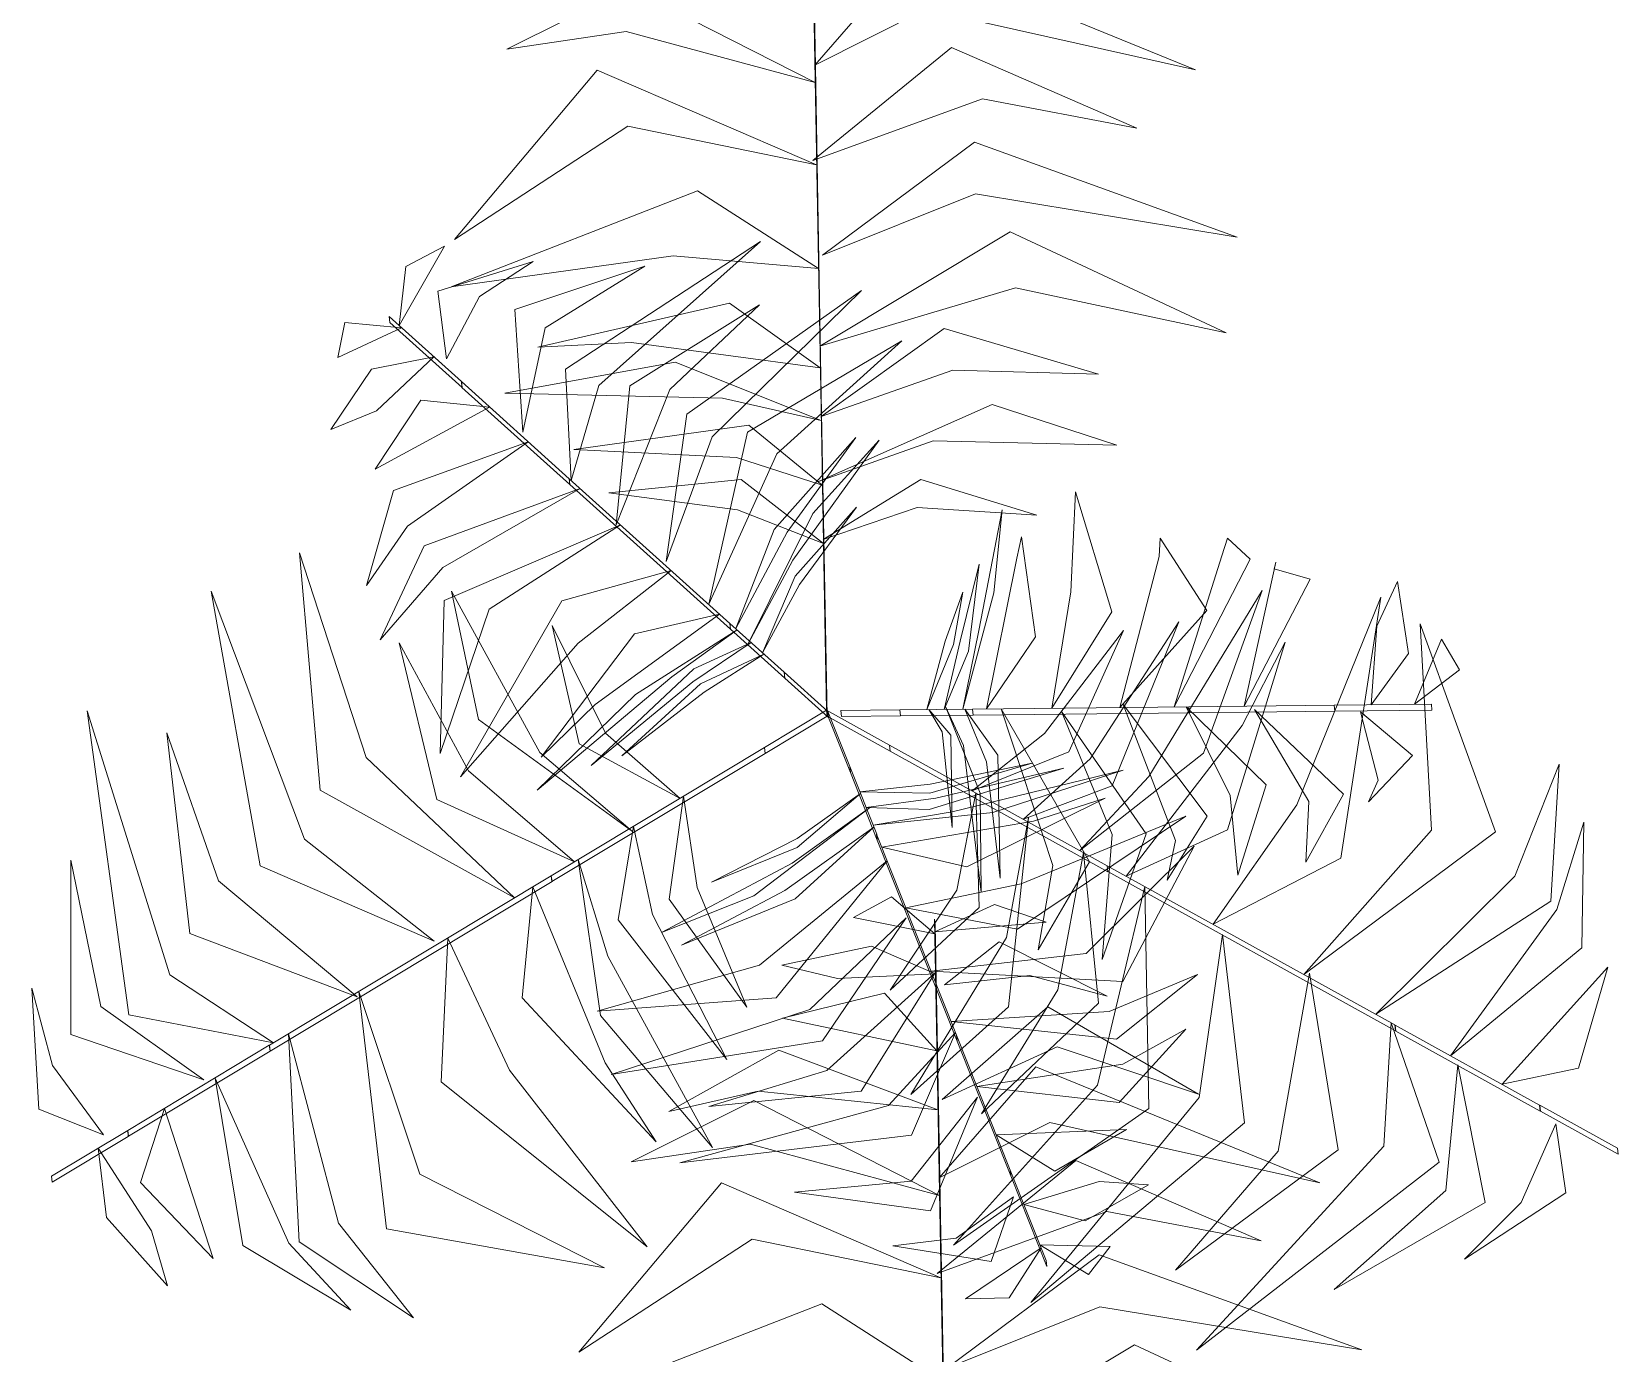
# Model space of a CAD drawing. Header units: millimetres. Extents: x 935 to 13922, y 3203 to 7816.
# Drawn here: x 3680.16 to 3710.03, y 6868.13 to 6893.02 of the extents above; entities that cross this region are included whole.
import ezdxf

# ---------------------------------------------------------------- set-up
doc = ezdxf.new("R2010")
doc.units = ezdxf.units.MM
doc.layers.add('PIANTE', color=7, linetype='Continuous', lineweight=5, true_color=0x007a00)

msp = doc.modelspace()

# ---------------------------------------------------------------- linework, layer by layer
at = {"layer": 'PIANTE'}
for points in [[(3694.905, 6892.481, 2.451), (3694.917, 6892.369, 2.451), (3694.861, 6895.479, 1.001), (3694.849, 6895.591, 1.001)], [(3694.906, 6892.393, 2.424), (3696.987, 6893.438, 2.141), (3702.073, 6892.303, 1.137), (3696.725, 6894.487, 2.276)], [(3694.911, 6892.063, 2.421), (3691.351, 6893.029, 1.885), (3689.104, 6892.695, 1.46), (3691.417, 6893.85, 1.971)], [(3694.866, 6890.595, 2.28), (3698.063, 6891.759, 1.807), (3700.966, 6891.208, 1.242), (3697.478, 6892.725, 1.993)], [(3695.016, 6886.285, 1.898), (3695.028, 6886.173, 1.898), (3694.917, 6892.362, 2.44), (3694.905, 6892.474, 2.44)], [(3694.938, 6890.513, 2.286), (3691.383, 6891.242, 1.728), (3688.122, 6889.11, 0.963), (3690.805, 6892.298, 1.723)], [(3695.051, 6888.814, 2.096), (3697.933, 6889.967, 1.679), (3702.86, 6889.155, 0.731), (3697.915, 6890.943, 1.765)], [(3694.973, 6888.562, 2.115), (3692.238, 6888.802, 1.657), (3688.057, 6888.217, 0.871), (3692.694, 6890.024, 1.848)], [(3690.319, 6884.57, 8.07), (3690.84, 6886.361, 8.276), (3693.885, 6889.072, 7.091), (3690.208, 6886.669, 8.792)], [(3695, 6887.097, 1.961), (3698.685, 6888.196, 1.395), (3702.649, 6887.352, 0.617), (3698.585, 6889.25, 1.502)], [(3687.08, 6887.488, 7.939), (3687.93, 6888.983, 7.533), (3687.203, 6888.599, 7.599)], [(3687.969, 6886.861, 8.205), (3688.593, 6888.036, 7.883), (3689.599, 6888.692, 7.753), (3687.806, 6888.133, 7.791)], [(3689.408, 6885.478, 8.213), (3689.83, 6887.446, 7.992), (3691.707, 6888.608, 7.563), (3689.257, 6887.788, 8.072)], [(3692.108, 6883.045, 6.41), (3692.971, 6885.393, 6.562), (3695.782, 6888.149, 5.545), (3692.494, 6885.822, 7.011)], [(3695.007, 6886.694, 1.952), (3691.456, 6887.168, 1.372), (3689.691, 6887.082, 1.054), (3693.299, 6887.911, 1.763)], [(3691.162, 6883.732, 7.251), (3692.175, 6886.285, 7.366), (3693.866, 6887.876, 6.734), (3691.424, 6886.35, 7.885)], [(3687.122, 6887.448, 7.976), (3685.923, 6886.889, 7.615), (3686.058, 6887.543, 7.63)], [(3688.25, 6886.434, 8.368), (3688.263, 6886.322, 8.368), (3686.902, 6887.548, 7.877), (3686.889, 6887.66, 7.877)], [(3695.024, 6885.775, 1.376), (3697.505, 6886.648, 1.582), (3700.247, 6886.573, 0.775), (3697.338, 6887.435, 2.41)], [(3692.908, 6882.238, 5.63), (3694.191, 6885.07, 5.651), (3696.544, 6887.2, 4.746), (3693.636, 6885.483, 6.148)], [(3687.732, 6886.899, 8.196), (3686.651, 6885.884, 7.893), (3685.794, 6885.53, 7.633), (3686.56, 6886.664, 7.83)], [(3695.025, 6885.698, 1.336), (3693.169, 6886.122, 1.332), (3689.066, 6886.217, 0.478), (3692.274, 6886.798, 1.804)], [(3690.282, 6884.604, 8.124), (3690.294, 6884.492, 8.124), (3688.262, 6886.322, 8.363), (3688.25, 6886.434, 8.363)], [(3688.781, 6885.954, 8.314), (3686.626, 6884.781, 7.976), (3687.486, 6886.082, 8.269)], [(3695.099, 6881.602, -2.785), (3695.112, 6881.49, -2.785), (3695.028, 6886.174, 1.9), (3695.016, 6886.286, 1.9)], [(3694.974, 6884.548, 0.168), (3697.132, 6885.317, 0.357), (3700.595, 6885.235, -0.65), (3698.247, 6886.002, 0.741)], [(3695.046, 6884.482, 0.12), (3693.433, 6885.002, 0.269), (3690.365, 6885.155, -0.288), (3693.665, 6885.61, 0.933)], [(3689.507, 6885.3, 8.229), (3687.233, 6883.71, 7.805), (3686.462, 6882.59, 7.551), (3686.972, 6884.382, 7.919)], [(3693.415, 6881.781, 4.696), (3694.386, 6883.594, 5.17), (3695.677, 6885.381, 4.561), (3694.143, 6883.648, 6.06)], [(3693.648, 6881.493, 3.369), (3694.491, 6883.072, 3.792), (3696.119, 6885.332, 3.036), (3694.866, 6883.948, 4.323)], [(3693.307, 6881.879, 5.262), (3693.32, 6881.767, 5.262), (3690.294, 6884.492, 8.113), (3690.282, 6884.604, 8.113)], [(3695.066, 6883.382, -0.98), (3693.45, 6884.019, -0.715), (3691.029, 6884.335, -0.957), (3693.521, 6884.586, -0.129)], [(3695.065, 6883.458, -0.941), (3696.83, 6884.061, -0.813), (3699.086, 6883.916, -1.559), (3696.902, 6884.59, -0.305)], [(3690.488, 6884.417, 7.936), (3687.902, 6882.933, 7.976), (3686.72, 6881.571, 7.564), (3687.549, 6883.338, 8.363)], [(3699.367, 6880.281, 10.153), (3699.726, 6882.47, 9.951), (3699.812, 6884.354, 9.202), (3700.496, 6882.096, 10.569)], [(3693.919, 6881.327, 2.164), (3694.614, 6882.613, 2.481), (3695.693, 6884.066, 1.89), (3694.536, 6882.77, 3.044)], [(3697.694, 6880.263, 8.467), (3697.996, 6881.744, 8.647), (3698.432, 6884.02, 8.123), (3698.279, 6882.454, 9.251)], [(3691.245, 6883.735, 7.222), (3688.775, 6882.146, 7.153), (3687.849, 6879.429, 5.793), (3687.925, 6882.31, 7.575)], [(3698.138, 6880.268, 9.292), (3698.712, 6883.108, 9.105), (3698.799, 6883.512, 8.863), (3699.063, 6881.626, 9.66)], [(3700.651, 6880.295, 11.052), (3701.392, 6883.137, 10.982), (3701.409, 6883.481, 9.623), (3702.289, 6882.124, 11.405)], [(3701.67, 6880.306, 11.765), (3702.567, 6883.149, 11.805), (3702.675, 6883.484, 11.394), (3703.101, 6883.09, 12.193)], [(3689.249, 6876.708, 1.961), (3686.455, 6879.35, 1.395), (3685.204, 6883.205, 0.617), (3685.592, 6878.736, 1.502)], [(3692.199, 6882.876, 6.323), (3690.452, 6881.509, 6.121), (3688.237, 6878.992, 5.372), (3690.139, 6882.305, 6.739)], [(3697.338, 6880.259, 7.138), (3697.645, 6881.546, 7.461), (3697.998, 6882.992, 7.158), (3697.8, 6881.353, 8.163)], [(3702.99, 6880.32, 12.059), (3703.585, 6883.031, 11.635), (3703.555, 6882.909, 11.381), (3704.233, 6882.713, 11.748)], [(3687.737, 6875.894, 2.096), (3685.297, 6877.813, 1.679), (3683.537, 6882.486, 0.731), (3684.461, 6877.31, 1.765)], [(3691.47, 6877.96, 0.168), (3689.725, 6879.445, 0.357), (3688.065, 6882.485, -0.65), (3688.574, 6880.068, 0.741)], [(3697.016, 6880.255, 5.936), (3697.357, 6881.543, 6.386), (3697.695, 6882.469, 6.362), (3697.515, 6881.479, 7.018)], [(3699.898, 6877.6, 1.336), (3701.192, 6878.995, 1.332), (3703.326, 6882.501, 0.478), (3702.226, 6879.433, 1.804)], [(3705.379, 6880.346, 12.026), (3705.486, 6881.826, 11.723), (3705.877, 6882.666, 11.463), (3706.081, 6881.313, 11.66)], [(3702.404, 6876.213, 2.115), (3703.979, 6878.462, 1.657), (3705.563, 6882.375, 0.871), (3704.81, 6877.456, 1.848)], [(3693.112, 6882.053, 5.462), (3690.767, 6880.352, 5.276), (3689.755, 6879.362, 5.034), (3691.511, 6881.68, 5.83)], [(3694.327, 6880.96, 0.143), (3694.339, 6880.848, 0.143), (3693.32, 6881.767, 5.263), (3693.307, 6881.879, 5.263)], [(3698.834, 6878.19, 0.12), (3700.091, 6879.327, 0.269), (3701.757, 6881.907, -0.288), (3700.502, 6878.822, 0.933)], [(3704.111, 6875.267, 2.286), (3706.52, 6877.982, 1.728), (3706.304, 6881.872, 0.963), (3707.724, 6877.954, 1.723)], [(3693.442, 6881.756, 4.637), (3692.216, 6880.87, 4.817), (3689.68, 6878.74, 4.293), (3691.527, 6880.54, 5.422)], [(3692.368, 6878.584, -0.941), (3690.963, 6879.811, -0.813), (3689.961, 6881.837, -1.559), (3690.469, 6879.609, -0.305)], [(3695.099, 6881.602, -2.785), (3695.112, 6881.49, -2.785), (3695.136, 6880.13, -8.417), (3695.124, 6880.242, -8.417)], [(3697.871, 6878.723, -0.98), (3699.231, 6879.804, -0.715), (3700.715, 6881.742, -0.957), (3699.687, 6879.458, -0.129)], [(3706.199, 6880.355, 11.806), (3706.703, 6881.579, 11.445), (3707.047, 6881.006, 11.46)], [(3690.382, 6877.39, 1.376), (3688.385, 6879.102, 1.582), (3687.08, 6881.514, 0.775), (3687.788, 6878.564, 2.41)], [(3693.707, 6881.517, 3.308), (3692.609, 6880.779, 3.631), (3690.696, 6879.202, 3.328), (3692.626, 6881.025, 4.333)], [(3693.946, 6881.302, 2.106), (3692.823, 6880.586, 2.556), (3691.273, 6879.382, 2.532), (3692.75, 6880.74, 3.189)], [(3700.769, 6877.118, 1.952), (3702.955, 6879.956, 1.372), (3703.763, 6881.528, 1.054), (3702.677, 6877.988, 1.763)], [(3694.327, 6880.96, 0.143), (3694.339, 6880.848, 0.143), (3695.165, 6880.105, -6.164), (3695.152, 6880.217, -6.164)], [(3704.682, 6880.337, 12.198), (3704.694, 6880.225, 12.198), (3706.526, 6880.245, 11.707), (3706.514, 6880.357, 11.707)], [(3684.71, 6873.978, 2.424), (3682.764, 6875.258, 2.141), (3681.204, 6880.231, 1.137), (3681.986, 6874.507, 2.276)], [(3693.958, 6879.542, -2.785), (3693.971, 6879.43, -2.785), (3695.136, 6880.13, -8.417), (3695.124, 6880.242, -8.417)], [(3696.313, 6879.584, -2.785), (3696.326, 6879.472, -2.785), (3695.136, 6880.13, -8.417), (3695.124, 6880.242, -8.417)], [(3695.563, 6879.184, 0.143), (3695.575, 6879.072, 0.143), (3695.165, 6880.105, -6.164), (3695.152, 6880.217, -6.164)], [(3696.505, 6880.249, 3.973), (3696.517, 6880.137, 3.973), (3695.406, 6880.125, -2.335), (3695.393, 6880.237, -2.335)], [(3696.505, 6880.249, 3.973), (3696.517, 6880.137, 3.973), (3697.889, 6880.152, 9.093), (3697.876, 6880.264, 9.093)], [(3697.053, 6880.255, 5.994), (3697.303, 6879.837, 6.311), (3697.493, 6878.037, 5.719), (3697.467, 6879.774, 6.874)], [(3697.365, 6880.316, 7.199), (3697.705, 6879.582, 7.621), (3698.037, 6876.817, 6.866), (3698.021, 6878.684, 8.153)], [(3697.731, 6880.263, 8.525), (3698.135, 6879.27, 9), (3698.396, 6877.08, 8.391), (3698.35, 6879.394, 9.89)], [(3697.876, 6880.264, 9.092), (3697.889, 6880.152, 9.092), (3701.96, 6880.196, 11.943), (3701.948, 6880.308, 11.943)], [(3698.414, 6880.27, 9.46), (3699.387, 6877.317, 9.481), (3699.11, 6875.728, 8.576), (3700.076, 6877.39, 9.978)], [(3699.548, 6880.217, 10.24), (3700.504, 6877.906, 10.392), (3700.313, 6875.546, 9.375), (3701.146, 6877.913, 10.841)], [(3700.71, 6880.353, 11.081), (3701.694, 6877.789, 11.196), (3701.538, 6877.045, 10.563), (3702.291, 6878.25, 11.715)], [(3701.898, 6880.308, 11.899), (3702.728, 6878.637, 12.106), (3702.872, 6877.136, 10.92), (3703.401, 6878.839, 12.621)], [(3701.948, 6880.308, 11.953), (3701.96, 6880.196, 11.953), (3704.695, 6880.225, 12.193), (3704.683, 6880.337, 12.193)], [(3703.183, 6880.257, 12.043), (3704.206, 6878.523, 11.822), (3704.15, 6877.381, 11.393), (3704.859, 6878.66, 11.902)], [(3705.178, 6880.214, 12.035), (3705.515, 6878.927, 11.712), (3705.332, 6878.518, 11.583), (3706.16, 6879.388, 11.621)], [(3686.287, 6874.843, 2.28), (3683.68, 6877.029, 1.807), (3682.706, 6879.819, 1.242), (3683.137, 6876.04, 1.993)], [(3693.958, 6879.542, -2.785), (3693.971, 6879.43, -2.785), (3689.956, 6877.015, 1.9), (3689.944, 6877.127, 1.9)], [(3696.313, 6879.584, -2.785), (3696.326, 6879.472, -2.785), (3700.424, 6877.202, 1.9), (3700.412, 6877.314, 1.9)], [(3695.563, 6879.184, 0.143), (3695.575, 6879.072, 0.143), (3696.082, 6877.797, 5.263), (3696.07, 6877.909, 5.263)], [(3695.753, 6878.709, 2.106), (3697.077, 6878.853, 2.556), (3699, 6879.245, 2.532), (3697.074, 6878.683, 3.189)], [(3705.467, 6874.517, 2.421), (3708.083, 6877.116, 1.885), (3708.918, 6879.23, 1.46), (3708.761, 6876.649, 1.971)], [(3695.872, 6878.41, 3.308), (3697.183, 6878.586, 3.631), (3699.596, 6879.151, 3.328), (3697.058, 6878.372, 4.333)], [(3696.003, 6878.079, 4.637), (3697.494, 6878.329, 4.817), (3700.712, 6879.115, 4.293), (3698.258, 6878.32, 5.422)], [(3692.434, 6878.623, -0.98), (3692.69, 6876.905, -0.715), (3693.627, 6874.65, -0.957), (3692.163, 6876.683, -0.129)], [(3695.766, 6878.674, 2.164), (3694.573, 6877.83, 2.481), (3692.961, 6877.006, 1.89), (3694.573, 6877.655, 3.044)], [(3696.167, 6877.666, 5.462), (3699.024, 6878.151, 5.276), (3700.37, 6878.59, 5.034), (3697.767, 6877.291, 5.83)], [(3697.938, 6878.685, -0.941), (3697.577, 6876.855, -0.813), (3696.324, 6874.974, -1.559), (3698, 6876.529, -0.305)], [(3695.935, 6878.405, 3.369), (3694.479, 6877.364, 3.792), (3692.018, 6876.06, 3.036), (3693.755, 6876.746, 4.323)], [(3691.491, 6878.056, 0.12), (3691.847, 6876.398, 0.269), (3693.249, 6873.665, -0.288), (3691.204, 6876.295, 0.933)], [(3696.017, 6878.044, 4.696), (3694.342, 6876.849, 5.17), (3692.393, 6875.82, 4.561), (3694.536, 6876.694, 6.06)], [(3696.621, 6876.524, 6.323), (3698.793, 6876.975, 6.121), (3701.894, 6878.249, 5.372), (3698.72, 6876.123, 6.739)], [(3698.927, 6878.219, 0.168), (3698.514, 6875.966, 0.357), (3696.711, 6873.008, -0.65), (3698.55, 6874.658, 0.741)], [(3706.877, 6873.736, 1.914), (3708.874, 6876.493, 1.065), (3709.385, 6878.137, 0.9), (3709.35, 6875.766, 0.785)], [(3696.069, 6877.909, 5.262), (3696.082, 6877.797, 5.262), (3697.586, 6874.013, 8.113), (3697.573, 6874.125, 8.113)], [(3697.095, 6875.331, 7.222), (3700.014, 6875.66, 7.153), (3702.049, 6877.685, 5.793), (3700.703, 6875.137, 7.575)], [(3683.4, 6873.285, 1.777), (3681.463, 6874.665, 0.91), (3680.899, 6877.418, 0.831), (3680.896, 6874.135, 0.588)], [(3690.449, 6877.429, 1.336), (3691.009, 6875.61, 1.332), (3692.979, 6872.009, 0.478), (3690.871, 6874.496, 1.804)], [(3696.269, 6877.41, 5.63), (3693.863, 6875.44, 5.651), (3690.809, 6874.574, 4.746), (3694.177, 6874.824, 6.148)], [(3699.965, 6877.563, 1.376), (3699.48, 6874.977, 1.582), (3698.044, 6872.641, 0.775), (3700.245, 6874.729, 2.41)], [(3689.944, 6877.127, 1.898), (3689.957, 6877.015, 1.898), (3684.652, 6873.825, 2.44), (3684.64, 6873.937, 2.44)], [(3700.411, 6877.315, 1.898), (3700.423, 6877.203, 1.898), (3705.838, 6874.204, 2.44), (3705.826, 6874.316, 2.44)], [(3689.595, 6876.915, 1.952), (3690.96, 6873.603, 1.372), (3691.917, 6872.118, 1.054), (3689.395, 6874.828, 1.763)], [(3701.122, 6876.922, 1.961), (3700.231, 6873.181, 1.395), (3697.518, 6870.171, 0.617), (3701.194, 6872.741, 1.502)], [(3697.165, 6876.032, -0.365), (3695.636, 6876.339, -1.079), (3696.35, 6876.726, -1.274)], [(3697.165, 6876.071, -0.442), (3699.262, 6876.255, -1.112), (3698.291, 6876.584, -1.218)], [(3696.627, 6876.332, 6.41), (3694.813, 6874.61, 6.562), (3691.072, 6873.386, 5.545), (3695.05, 6874.014, 7.011)], [(3697.191, 6874.635, 1.007), (3697.203, 6874.523, 1.007), (3697.173, 6876.198, -0.669), (3697.161, 6876.31, -0.669)], [(3687.993, 6875.952, 2.115), (3689.154, 6873.464, 1.657), (3691.751, 6870.135, 0.871), (3687.867, 6873.247, 1.848)], [(3697.345, 6875.071, 0.521), (3698.955, 6875.248, -0.029), (3700.413, 6874.86, 0.023), (3698.376, 6875.884, -0.534)], [(3702.583, 6876.02, 2.096), (3702.141, 6872.947, 1.679), (3698.974, 6869.086, 0.731), (3702.995, 6872.475, 1.765)], [(3697.178, 6875.281, 0.385), (3695.332, 6875.192, -0.02), (3694.282, 6875.445, -0.551), (3695.97, 6875.803, -0.457)], [(3697.171, 6875.296, 7.251), (3695.132, 6873.457, 7.366), (3692.91, 6872.781, 6.734), (3695.776, 6873.066, 7.885)], [(3704.218, 6875.29, 2.28), (3703.628, 6871.939, 1.807), (3701.699, 6869.7, 1.242), (3704.757, 6871.963, 1.993)], [(3707.849, 6873.198, 1.396), (3709.838, 6875.403, 0.52), (3709.283, 6873.505, 0.693)], [(3681.512, 6872.244, 0.521), (3680.554, 6873.55, -0.029), (3680.161, 6875.007, 0.023), (3680.292, 6872.731, -0.534)], [(3697.472, 6874.384, 7.936), (3700.448, 6874.568, 7.976), (3702.111, 6875.265, 7.564), (3700.584, 6874.048, 8.363)], [(3686.322, 6874.947, 2.286), (3687.468, 6871.503, 1.728), (3690.945, 6869.745, 0.963), (3686.842, 6870.475, 1.723)], [(3697.204, 6873.827, 1.396), (3694.299, 6874.447, 0.52), (3696.22, 6874.915, 0.693)], [(3697.247, 6871.522, 2.451), (3697.259, 6871.41, 2.451), (3697.203, 6874.52, 1.001), (3697.191, 6874.632, 1.001)], [(3697.302, 6872.915, 1.777), (3699.466, 6873.903, 0.91), (3702.132, 6873.015, 0.831), (3699.29, 6874.659, 0.588)], [(3684.994, 6874.148, 2.421), (3685.936, 6870.582, 1.885), (3687.349, 6868.803, 1.46), (3685.193, 6870.229, 1.971)], [(3697.555, 6874.172, 8.07), (3696.294, 6872.797, 8.276), (3692.363, 6871.717, 7.091), (3696.725, 6872.241, 8.792)], [(3697.573, 6874.125, 8.124), (3697.586, 6874.013, 8.124), (3698.596, 6871.472, 8.363), (3698.583, 6871.584, 8.363)], [(3697.959, 6873.158, 8.229), (3700.703, 6873.575, 7.805), (3701.89, 6874.237, 7.551), (3700.639, 6872.857, 7.919)], [(3705.755, 6874.356, 2.424), (3705.62, 6872.031, 2.141), (3702.094, 6868.194, 1.137), (3706.659, 6871.733, 2.276)], [(3705.832, 6874.313, 2.451), (3705.844, 6874.201, 2.451), (3708.565, 6872.694, 1.001), (3708.553, 6872.806, 1.001)], [(3684.634, 6873.934, 2.451), (3684.647, 6873.822, 2.451), (3681.981, 6872.219, 1.001), (3681.969, 6872.331, 1.001)], [(3697.224, 6872.715, 1.914), (3693.837, 6873.067, 1.065), (3692.159, 6872.687, 0.9), (3694.229, 6873.842, 0.785)], [(3697.248, 6871.434, 2.424), (3699.329, 6872.48, 2.141), (3704.415, 6871.344, 1.137), (3699.067, 6873.529, 2.276)], [(3707.011, 6873.568, 1.777), (3706.784, 6871.2, 0.91), (3704.682, 6869.336, 0.831), (3707.526, 6870.975, 0.588)], [(3683.612, 6873.317, 1.914), (3685.002, 6870.209, 1.065), (3686.17, 6868.945, 0.9), (3684.134, 6870.161, 0.785)], [(3697.253, 6871.104, 2.421), (3693.693, 6872.07, 1.885), (3691.445, 6871.737, 1.46), (3693.759, 6872.891, 1.971)], [(3697.969, 6872.955, 8.213), (3696.719, 6871.377, 7.992), (3694.521, 6871.167, 7.563), (3697.081, 6870.817, 8.072)], [(3682.66, 6872.745, 1.396), (3683.575, 6869.919, 0.52), (3682.209, 6871.348, 0.693)], [(3708.555, 6872.805, 1.007), (3708.567, 6872.693, 1.007), (3710.034, 6871.881, -0.669), (3710.021, 6871.993, -0.669)], [(3681.967, 6872.329, 1.007), (3681.979, 6872.217, 1.007), (3680.543, 6871.354, -0.669), (3680.53, 6871.466, -0.669)], [(3698.32, 6872.249, 8.314), (3700.772, 6872.346, 7.976), (3699.424, 6871.561, 8.269)], [(3708.856, 6872.454, 0.521), (3708.204, 6870.971, -0.029), (3707.139, 6869.902, 0.023), (3709.045, 6871.154, -0.534)], [(3681.413, 6871.995, 0.385), (3682.413, 6870.44, -0.02), (3682.72, 6869.405, -0.551), (3681.566, 6870.688, -0.457)], [(3697.208, 6869.636, 2.28), (3700.405, 6870.801, 1.807), (3703.308, 6870.25, 1.242), (3699.82, 6871.766, 1.993)], [(3697.357, 6865.327, 1.898), (3697.37, 6865.215, 1.898), (3697.259, 6871.404, 2.44), (3697.247, 6871.516, 2.44)], [(3698.583, 6871.584, 8.368), (3698.596, 6871.472, 8.368), (3699.272, 6869.77, 7.877), (3699.26, 6869.882, 7.877)], [(3697.28, 6869.555, 2.286), (3693.725, 6870.284, 1.728), (3690.464, 6868.152, 0.963), (3693.147, 6871.34, 1.723)], [(3698.842, 6870.937, 8.196), (3700.261, 6871.368, 7.893), (3701.186, 6871.305, 7.633), (3699.996, 6870.629, 7.83)], [(3698.646, 6871.077, 8.205), (3697.566, 6870.3, 7.883), (3696.373, 6870.157, 7.753), (3698.228, 6869.864, 7.791)], [(3697.393, 6867.855, 2.096), (3700.274, 6869.009, 1.679), (3705.202, 6868.197, 0.731), (3700.257, 6869.984, 1.765)], [(3699.166, 6870.12, 7.939), (3697.741, 6869.157, 7.533), (3698.562, 6869.179, 7.599)], [(3699.145, 6870.175, 7.976), (3700.468, 6870.144, 7.615), (3700.057, 6869.618, 7.63)], [(3697.315, 6867.604, 2.115), (3694.58, 6867.843, 1.657), (3690.399, 6867.258, 0.871), (3695.036, 6869.066, 1.848)], [(3697.342, 6866.139, 1.961), (3701.027, 6867.237, 1.395), (3704.99, 6866.393, 0.617), (3700.927, 6868.292, 1.502)]]:
    msp.add_3dface(points, dxfattribs=at)

doc.saveas('drawing.dxf')
